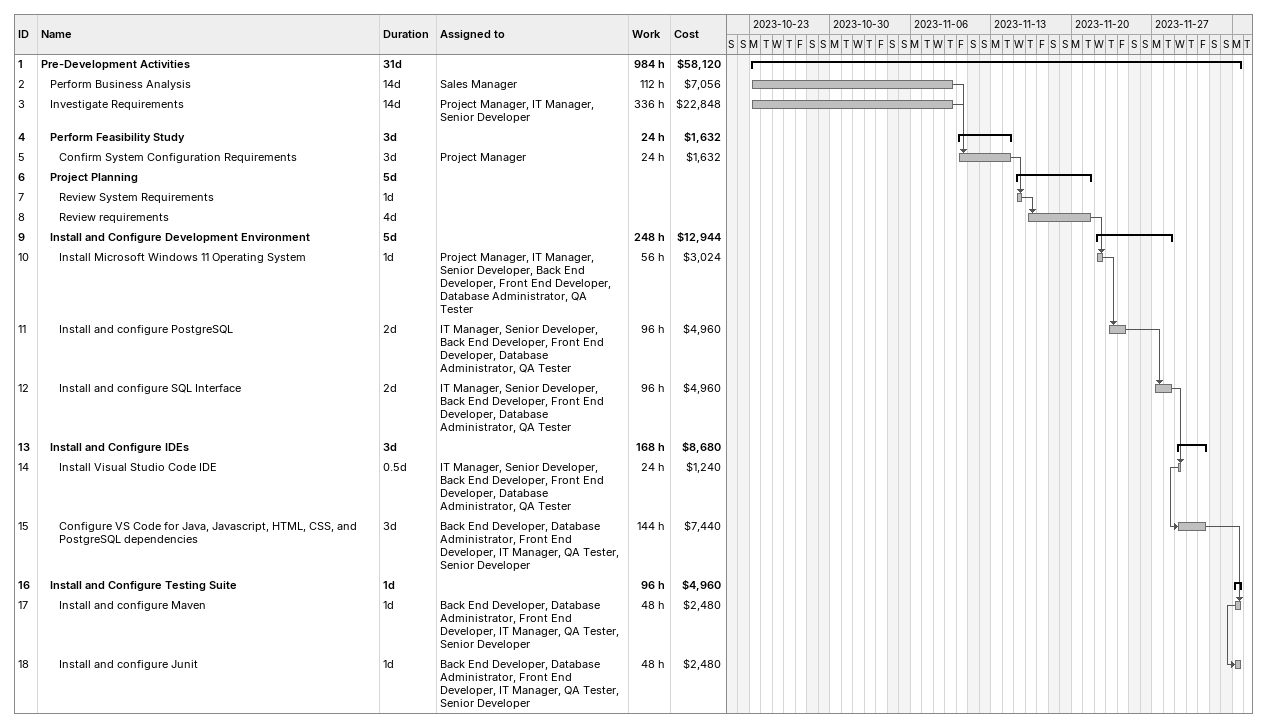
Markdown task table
| ID | Level | Task | Duration | Start | Finish | Predecessors | Resources | Work (h) | Cost ($) |
|---|---|---|---|---|---|---|---|---|---|
| 1 | 1 | **Pre-Development Activities** | 31d | 2023-10-23 | 2023-12-04 |  |  | 984 | 58120 |
| 2 | 2 | Perform Business Analysis | 14d | 2023-10-23 | 2023-11-09 |  | Sales Manager | 112 | 7056 |
| 3 | 2 | Investigate Requirements | 14d | 2023-10-23 | 2023-11-09 |  | Project Manager, IT Manager, Senior Developer | 336 | 22848 |
| 4 | 2 | **Perform Feasibility Study** | 3d | 2023-11-10 | 2023-11-14 |  |  | 24 | 1632 |
| 5 | 3 | Confirm System Configuration Requirements | 3d | 2023-11-10 | 2023-11-14 | 3, 2 | Project Manager | 24 | 1632 |
| 6 | 2 | **Project Planning** | 5d | 2023-11-15 | 2023-11-21 |  |  |  |  |
| 7 | 3 | Review System Requirements | 1d | 2023-11-15 | 2023-11-15 | 5 |  |  |  |
| 8 | 3 | Review requirements | 4d | 2023-11-16 | 2023-11-21 | 7 |  |  |  |
| 9 | 2 | **Install and Configure Development Environment** | 5d | 2023-11-22 | 2023-11-28 |  |  | 248 | 12944 |
| 10 | 3 | Install Microsoft Windows 11 Operating System | 1d | 2023-11-22 | 2023-11-22 | 8 | Project Manager, IT Manager, Senior Developer, Back End Developer, Front End Developer, Database Administrator, QA Tester | 56 | 3024 |
| 11 | 3 | Install and configure PostgreSQL | 2d | 2023-11-23 | 2023-11-24 | 10 | IT Manager, Senior Developer, Back End Developer, Front End Developer, Database Administrator, QA Tester | 96 | 4960 |
| 12 | 3 | Install and configure SQL Interface | 2d | 2023-11-27 | 2023-11-28 | 11 | IT Manager, Senior Developer, Back End Developer, Front End Developer, Database Administrator, QA Tester | 96 | 4960 |
| 13 | 2 | **Install and Configure IDEs** | 3d | 2023-11-29 | 2023-12-01 |  |  | 168 | 8680 |
| 14 | 3 | Install Visual Studio Code IDE | 0.5d | 2023-11-29 | 2023-11-29 | 12 | IT Manager, Senior Developer, Back End Developer, Front End Developer, Database Administrator, QA Tester | 24 | 1240 |
| 15 | 3 | Configure VS Code for Java, Javascript, HTML, CSS, and PostgreSQL dependencies | 3d | 2023-11-29 | 2023-12-01 | 14SS | Back End Developer, Database Administrator, Front End Developer, IT Manager, QA Tester, Senior Developer | 144 | 7440 |
| 16 | 2 | **Install and Configure Testing Suite** | 1d | 2023-12-04 | 2023-12-04 |  |  | 96 | 4960 |
| 17 | 3 | Install and configure Maven | 1d | 2023-12-04 | 2023-12-04 | 15 | Back End Developer, Database Administrator, Front End Developer, IT Manager, QA Tester, Senior Developer | 48 | 2480 |
| 18 | 3 | Install and configure Junit | 1d | 2023-12-04 | 2023-12-04 | 17SS | Back End Developer, Database Administrator, Front End Developer, IT Manager, QA Tester, Senior Developer | 48 | 2480 |
